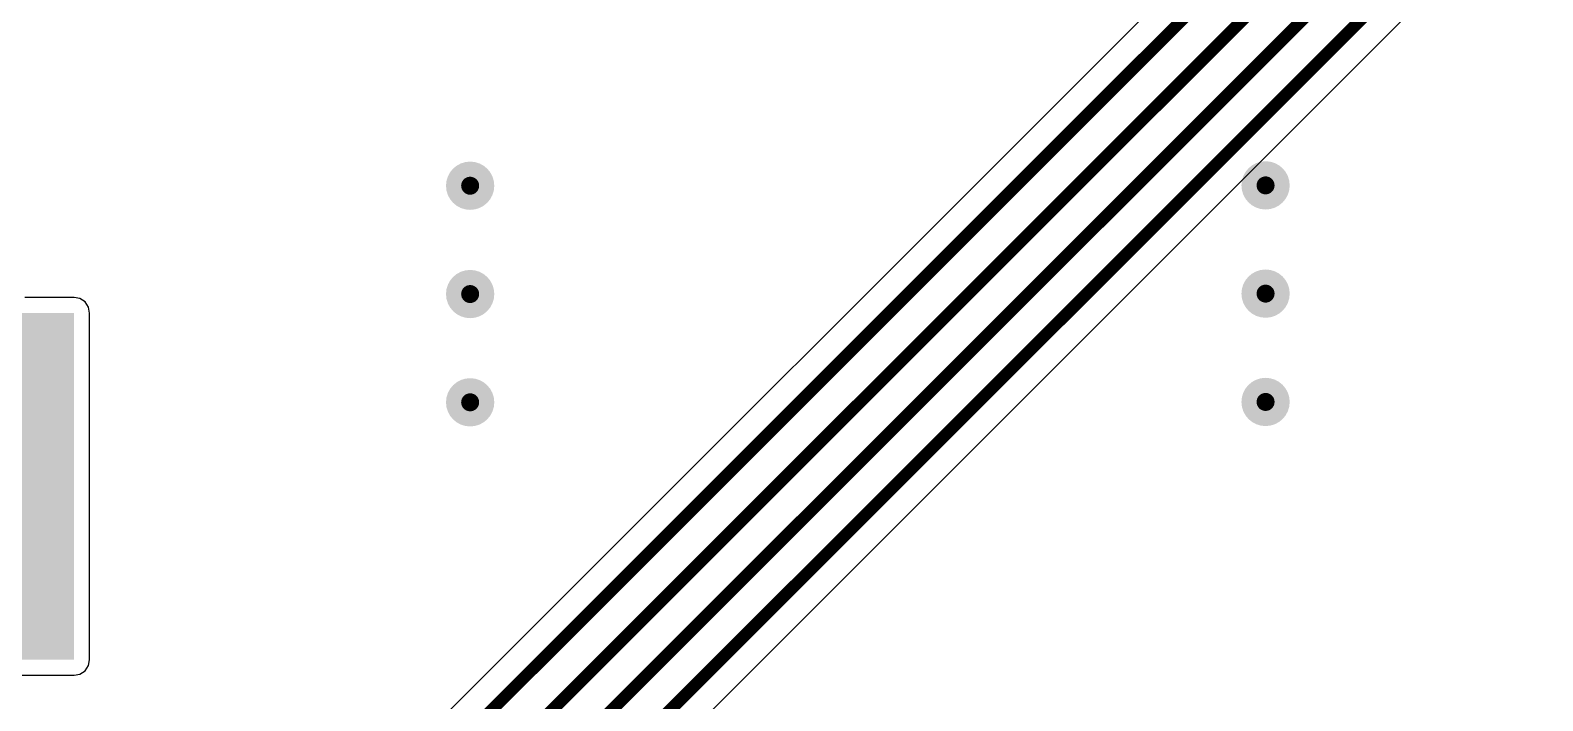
# Model space of a CAD drawing. Header units: millimetres. Extents: x 0 to 172, y 0 to 138.
# Drawn here: x 127.36 to 152.54, y 74.79 to 85.95 of the extents above; entities that cross this region are included whole.
import ezdxf

# ---------------------------------------------------------------- set-up
doc = ezdxf.new("R2010")
doc.units = ezdxf.units.MM
for name, color, linetype in [('BottomLayer', 5, 'Continuous'), ('BottomSolder', 6, 'Continuous'), ('TopLayer', 1, 'Continuous'), ('TopSolder', 216, 'Continuous'), ('ViaHoleLayer', 16, 'Continuous')]:
    doc.layers.add(name, color=color, linetype=linetype)

msp = doc.modelspace()

# ---------------------------------------------------------------- hatches: boundary and pattern name
at = {"layer": 'BottomLayer'}
h = msp.add_hatch(color=5, dxfattribs=at)
edge = h.paths.add_edge_path()
edge.add_arc((134.687, 83.363), 0.3, 0, 360)
h = msp.add_hatch(color=5, dxfattribs=at)
edge = h.paths.add_edge_path()
edge.add_arc((147.93, 83.369), 0.3, 0, 360)
h = msp.add_hatch(color=5, dxfattribs=at)
edge = h.paths.add_edge_path()
edge.add_arc((134.687, 81.559), 0.3, 0, 360)
h = msp.add_hatch(color=5, dxfattribs=at)
edge = h.paths.add_edge_path()
edge.add_arc((147.93, 81.566), 0.3, 0, 360)
msp.add_hatch(color=5, dxfattribs=at).paths.add_polyline_path([(128.092, 81.243), (126.37, 81.243), (126.37, 75.469), (128.092, 75.469)])
h = msp.add_hatch(color=5, dxfattribs=at)
edge = h.paths.add_edge_path()
edge.add_arc((134.687, 79.756), 0.3, 0, 360)
h = msp.add_hatch(color=5, dxfattribs=at)
edge = h.paths.add_edge_path()
edge.add_arc((147.93, 79.762), 0.3, 0, 360)
at = {"layer": 'BottomSolder'}
h = msp.add_hatch(color=6, dxfattribs=at)
edge = h.paths.add_edge_path()
edge.add_arc((134.687, 83.363), 0.402, 0, 360)
h = msp.add_hatch(color=6, dxfattribs=at)
edge = h.paths.add_edge_path()
edge.add_arc((147.93, 83.369), 0.402, 0, 360)
h = msp.add_hatch(color=6, dxfattribs=at)
edge = h.paths.add_edge_path()
edge.add_arc((134.687, 81.559), 0.402, 0, 360)
h = msp.add_hatch(color=6, dxfattribs=at)
edge = h.paths.add_edge_path()
edge.add_arc((147.93, 81.566), 0.402, 0, 360)
h = msp.add_hatch(color=6, dxfattribs=at)
edge = h.paths.add_edge_path()
edge.add_arc((134.687, 79.756), 0.402, 0, 360)
h = msp.add_hatch(color=6, dxfattribs=at)
edge = h.paths.add_edge_path()
edge.add_arc((147.93, 79.762), 0.402, 0, 360)
at = {"layer": 'TopLayer'}
h = msp.add_hatch(color=1, dxfattribs=at)
edge = h.paths.add_edge_path()
edge.add_arc((134.687, 83.363), 0.3, 0, 360)
h = msp.add_hatch(color=1, dxfattribs=at)
edge = h.paths.add_edge_path()
edge.add_arc((147.93, 83.369), 0.3, 0, 360)
h = msp.add_hatch(color=1, dxfattribs=at)
edge = h.paths.add_edge_path()
edge.add_arc((134.687, 81.559), 0.3, 0, 360)
h = msp.add_hatch(color=1, dxfattribs=at)
edge = h.paths.add_edge_path()
edge.add_arc((147.93, 81.566), 0.3, 0, 360)
h = msp.add_hatch(color=1, dxfattribs=at)
edge = h.paths.add_edge_path()
edge.add_arc((134.687, 79.756), 0.3, 0, 360)
h = msp.add_hatch(color=1, dxfattribs=at)
edge = h.paths.add_edge_path()
edge.add_arc((147.93, 79.762), 0.3, 0, 360)
at = {"layer": 'TopSolder'}
h = msp.add_hatch(color=216, dxfattribs=at)
edge = h.paths.add_edge_path()
edge.add_arc((134.687, 83.363), 0.402, 0, 360)
h = msp.add_hatch(color=216, dxfattribs=at)
edge = h.paths.add_edge_path()
edge.add_arc((147.93, 83.369), 0.402, 0, 360)
h = msp.add_hatch(color=216, dxfattribs=at)
edge = h.paths.add_edge_path()
edge.add_arc((134.687, 81.559), 0.402, 0, 360)
h = msp.add_hatch(color=216, dxfattribs=at)
edge = h.paths.add_edge_path()
edge.add_arc((147.93, 81.566), 0.402, 0, 360)
h = msp.add_hatch(color=216, dxfattribs=at)
edge = h.paths.add_edge_path()
edge.add_arc((134.687, 79.756), 0.402, 0, 360)
h = msp.add_hatch(color=216, dxfattribs=at)
edge = h.paths.add_edge_path()
edge.add_arc((147.93, 79.762), 0.402, 0, 360)
at = {"layer": 'ViaHoleLayer'}
h = msp.add_hatch(color=16, dxfattribs=at)
edge = h.paths.add_edge_path()
edge.add_arc((134.687, 83.363), 0.15, 0, 360)
h = msp.add_hatch(color=16, dxfattribs=at)
edge = h.paths.add_edge_path()
edge.add_arc((147.93, 83.369), 0.15, 0, 360)
h = msp.add_hatch(color=16, dxfattribs=at)
edge = h.paths.add_edge_path()
edge.add_arc((134.687, 81.559), 0.15, 0, 360)
h = msp.add_hatch(color=16, dxfattribs=at)
edge = h.paths.add_edge_path()
edge.add_arc((147.93, 81.566), 0.15, 0, 360)
h = msp.add_hatch(color=16, dxfattribs=at)
edge = h.paths.add_edge_path()
edge.add_arc((134.687, 79.756), 0.15, 0, 360)
h = msp.add_hatch(color=16, dxfattribs=at)
edge = h.paths.add_edge_path()
edge.add_arc((147.93, 79.762), 0.15, 0, 360)

# ---------------------------------------------------------------- linework, layer by layer
at = {"layer": 'BottomLayer'}
for p, q in [((148.962, 89.243), (125.008, 65.29)), ((126.483, 62.4), (152.545, 88.462)), ((128.092, 81.502), (127.272, 81.502)), ((128.191, 81.483), (128.092, 81.502)), ((128.275, 81.427), (128.191, 81.483)), ((128.331, 81.343), (128.275, 81.427)), ((128.351, 81.243), (128.331, 81.343)), ((128.351, 75.469), (128.351, 81.243)), ((128.275, 75.286), (128.331, 75.37)), ((128.331, 75.37), (128.351, 75.469)), ((126.37, 75.21), (128.092, 75.21)), ((128.092, 75.21), (128.191, 75.23)), ((128.191, 75.23), (128.275, 75.286))]:
    msp.add_line(p, q, dxfattribs=at)
at = {"layer": 'BottomLayer', "const_width": 0.203}
for points in [[(125.212, 64.798), (149.454, 89.039)], [(125.522, 64.1), (150.361, 88.94)], [(125.829, 63.413), (151.263, 88.848)], [(126.135, 62.748), (152.197, 88.81)]]:
    msp.add_lwpolyline(points, dxfattribs=at)

doc.saveas('drawing.dxf')
